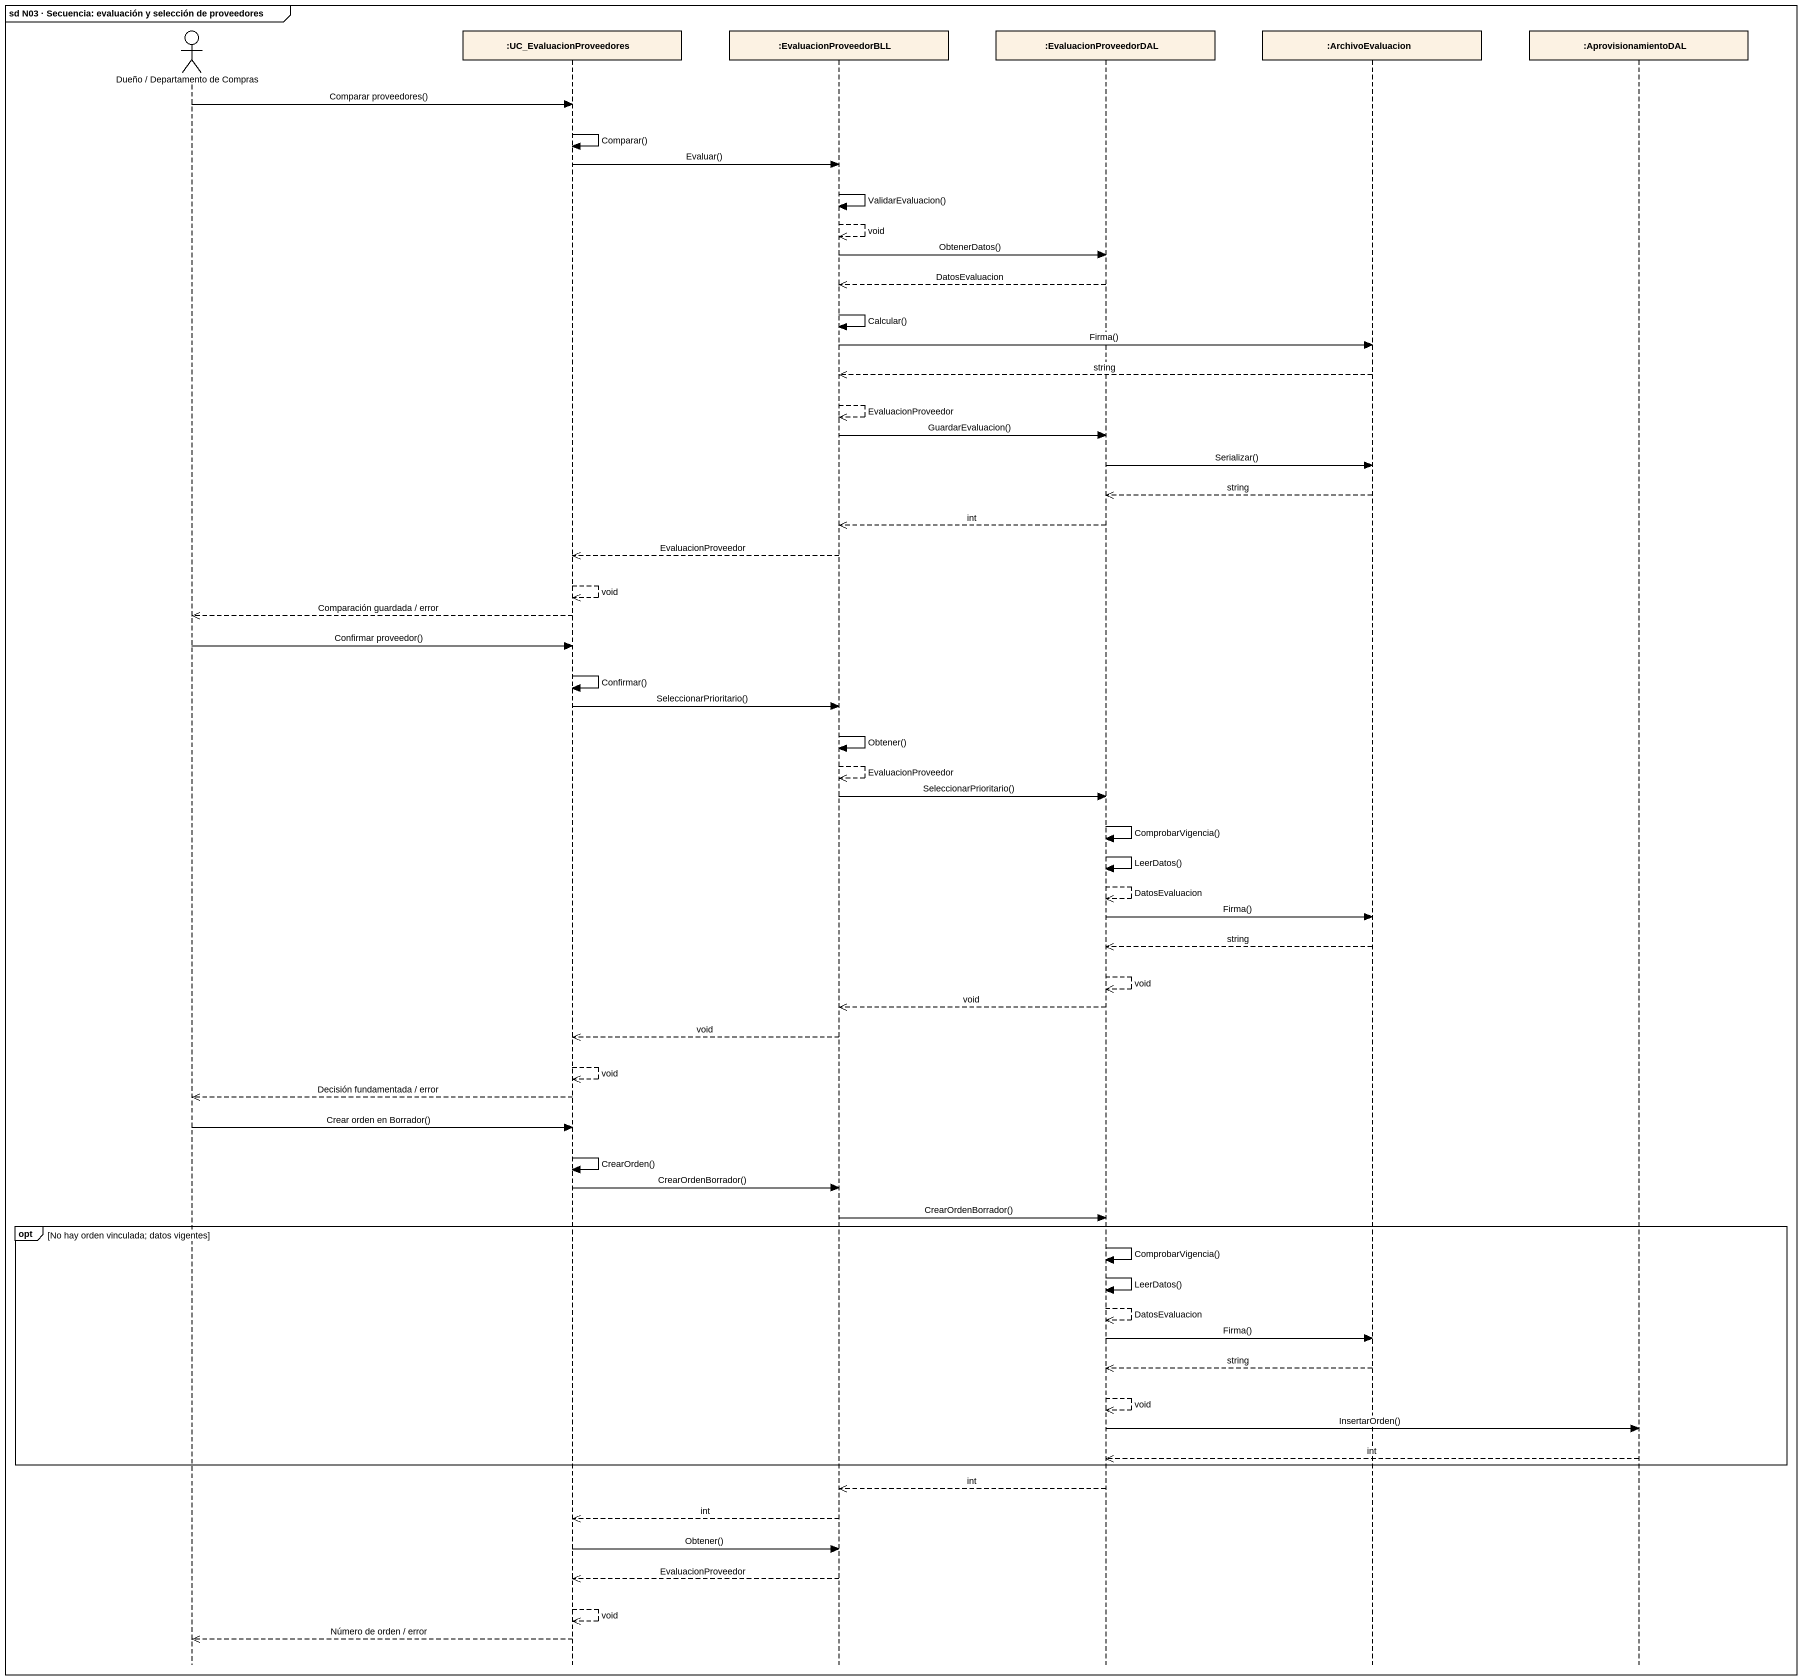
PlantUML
@startuml
mainframe sd N03 · Secuencia: evaluación y selección de proveedores
hide footbox
actor "Dueño / Departamento de Compras" as Dueño_Departamento_de
participant ":UC_EvaluacionProveedores" as UC_EvaluacionProveedores
participant ":EvaluacionProveedorBLL" as EvaluacionProveedorBLL
participant ":EvaluacionProveedorDAL" as EvaluacionProveedorDAL
participant ":ArchivoEvaluacion" as ArchivoEvaluacion
participant ":AprovisionamientoDAL" as AprovisionamientoDAL

Dueño_Departamento_de -> UC_EvaluacionProveedores : Comparar proveedores()
UC_EvaluacionProveedores -> UC_EvaluacionProveedores : Comparar()
UC_EvaluacionProveedores -> EvaluacionProveedorBLL : Evaluar()
EvaluacionProveedorBLL -> EvaluacionProveedorBLL : ValidarEvaluacion()
EvaluacionProveedorBLL -->> EvaluacionProveedorBLL : void
EvaluacionProveedorBLL -> EvaluacionProveedorDAL : ObtenerDatos()
EvaluacionProveedorDAL -->> EvaluacionProveedorBLL : DatosEvaluacion
EvaluacionProveedorBLL -> EvaluacionProveedorBLL : Calcular()
EvaluacionProveedorBLL -> ArchivoEvaluacion : Firma()
ArchivoEvaluacion -->> EvaluacionProveedorBLL : string
EvaluacionProveedorBLL -->> EvaluacionProveedorBLL : EvaluacionProveedor
EvaluacionProveedorBLL -> EvaluacionProveedorDAL : GuardarEvaluacion()
EvaluacionProveedorDAL -> ArchivoEvaluacion : Serializar()
ArchivoEvaluacion -->> EvaluacionProveedorDAL : string
EvaluacionProveedorDAL -->> EvaluacionProveedorBLL : int
EvaluacionProveedorBLL -->> UC_EvaluacionProveedores : EvaluacionProveedor
UC_EvaluacionProveedores -->> UC_EvaluacionProveedores : void
UC_EvaluacionProveedores -->> Dueño_Departamento_de : Comparación guardada / error
Dueño_Departamento_de -> UC_EvaluacionProveedores : Confirmar proveedor()
UC_EvaluacionProveedores -> UC_EvaluacionProveedores : Confirmar()
UC_EvaluacionProveedores -> EvaluacionProveedorBLL : SeleccionarPrioritario()
EvaluacionProveedorBLL -> EvaluacionProveedorBLL : Obtener()
EvaluacionProveedorBLL -->> EvaluacionProveedorBLL : EvaluacionProveedor
EvaluacionProveedorBLL -> EvaluacionProveedorDAL : SeleccionarPrioritario()
EvaluacionProveedorDAL -> EvaluacionProveedorDAL : ComprobarVigencia()
EvaluacionProveedorDAL -> EvaluacionProveedorDAL : LeerDatos()
EvaluacionProveedorDAL -->> EvaluacionProveedorDAL : DatosEvaluacion
EvaluacionProveedorDAL -> ArchivoEvaluacion : Firma()
ArchivoEvaluacion -->> EvaluacionProveedorDAL : string
EvaluacionProveedorDAL -->> EvaluacionProveedorDAL : void
EvaluacionProveedorDAL -->> EvaluacionProveedorBLL : void
EvaluacionProveedorBLL -->> UC_EvaluacionProveedores : void
UC_EvaluacionProveedores -->> UC_EvaluacionProveedores : void
UC_EvaluacionProveedores -->> Dueño_Departamento_de : Decisión fundamentada / error
Dueño_Departamento_de -> UC_EvaluacionProveedores : Crear orden en Borrador()
UC_EvaluacionProveedores -> UC_EvaluacionProveedores : CrearOrden()
UC_EvaluacionProveedores -> EvaluacionProveedorBLL : CrearOrdenBorrador()
EvaluacionProveedorBLL -> EvaluacionProveedorDAL : CrearOrdenBorrador()
opt No hay orden vinculada; datos vigentes
  EvaluacionProveedorDAL -> EvaluacionProveedorDAL : ComprobarVigencia()
  EvaluacionProveedorDAL -> EvaluacionProveedorDAL : LeerDatos()
  EvaluacionProveedorDAL -->> EvaluacionProveedorDAL : DatosEvaluacion
  EvaluacionProveedorDAL -> ArchivoEvaluacion : Firma()
  ArchivoEvaluacion -->> EvaluacionProveedorDAL : string
  EvaluacionProveedorDAL -->> EvaluacionProveedorDAL : void
  EvaluacionProveedorDAL -> AprovisionamientoDAL : InsertarOrden()
  AprovisionamientoDAL -->> EvaluacionProveedorDAL : int
end
EvaluacionProveedorDAL -->> EvaluacionProveedorBLL : int
EvaluacionProveedorBLL -->> UC_EvaluacionProveedores : int
UC_EvaluacionProveedores -> EvaluacionProveedorBLL : Obtener()
EvaluacionProveedorBLL -->> UC_EvaluacionProveedores : EvaluacionProveedor
UC_EvaluacionProveedores -->> UC_EvaluacionProveedores : void
UC_EvaluacionProveedores -->> Dueño_Departamento_de : Número de orden / error
@enduml
